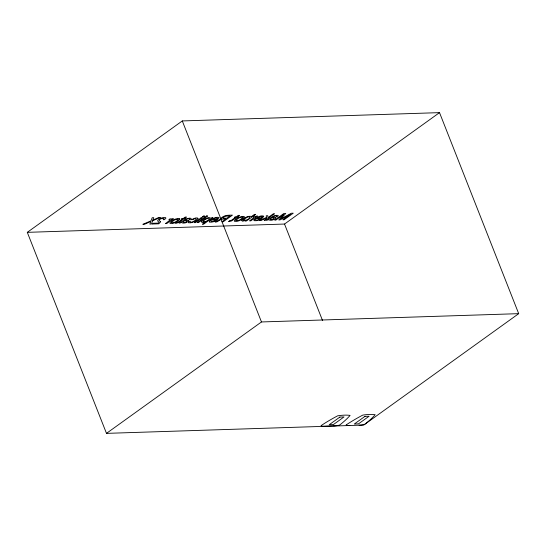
<?xml version="1.0" encoding="UTF-8"?>
<svg xmlns="http://www.w3.org/2000/svg" width="546" height="546" viewBox="0 0 546 546"><rect width="100%" height="100%" fill="white"/><g stroke="black" fill="none" stroke-linecap="round" stroke-linejoin="round"><path stroke-width="0.82" d="M27.3 232.343L182.289 120.939L439.516 112.633L518.7 313.657L363.711 425.061L106.484 433.367L27.3 232.343L284.527 224.044L439.516 112.633M106.484 433.367L261.473 321.956L518.7 313.657M284.527 224.044L322.563 320.598M182.289 120.939L261.473 321.956M349.795 425.491A11.295 3.399 -21.5 0 1 346.116 424.945A77.853 23.41 -21.5 0 1 362.776 415.097A41.319 12.421 -21.5 0 1 375.177 414.701A77.853 23.41 -21.5 0 1 364.714 424.344A11.295 3.399 -21.5 0 1 359.097 425.191M171.239 219.048L171.11 219.615L172.263 218.789L173.403 218.748L166.714 223.553L165.52 223.594L170.134 219.942L168.864 219.629L170.052 218.775L171.239 219.048M255.371 216.332L255.235 216.899L256.388 216.073L257.528 216.032L250.846 220.837L249.645 220.877L254.259 217.226L252.989 216.912L254.177 216.059L255.371 216.332M241.803 220.557L242.41 221.212L246.178 220.4L245.325 221.014L246.43 220.98L255.624 214.366L254.463 214.407L251.133 216.796L250.928 216.305C247.529 215.902 243.837 217.888 241.803 220.557M201.576 221.799C201.931 223.471 204.77 222.038 205.808 221.778L202.395 224.229L203.59 224.194L212.906 217.499L210.858 218.168C208.388 216.209 203.487 219.54 201.576 221.799M188.616 220.652C187.469 222.556 184.534 223.464 182.384 222.973L182.111 222.447L179.259 223.171L186.664 218.693L189.755 218.113L191.175 218.4L190.315 219.608L189.196 219.642C191.168 216.939 181.06 221.089 188.309 220.379L188.616 220.652M275.771 217.84C274.624 219.745 271.69 220.652 269.54 220.161L269.267 219.635L266.421 220.359L273.819 215.882L276.911 215.301L278.33 215.581L277.47 216.789L276.351 216.83C278.324 214.128 268.223 218.277 275.464 217.567L275.771 217.84M160.538 221.812L158.872 223.805L152.327 224.017L153.392 223.253L158.599 223.089L158.961 222.249L157.541 220.789C159.091 218.25 162.892 217.178 165.745 217.649L165.847 218.318L164.407 219.669L163.186 219.71C166.421 217.233 160.026 218.366 159.357 219.942L159.316 220.57L160.538 221.812M183.135 221.922C184.309 223.778 189.865 220.413 184.685 220.639L183.135 221.922M270.297 219.11C271.464 220.966 277.02 217.601 271.84 217.827L270.297 219.11M221.232 218.12L221.41 218.693L215.151 221.99L216.776 221.935L221.505 219.205L225.88 218.946L221.949 221.772L223.273 221.731L232.439 215.138C228.665 215.192 223.956 214.947 221.232 218.12M243.359 220.045C250.826 221.342 252.429 212.155 243.359 220.045M209.323 221.301L209.364 222.099C212.892 222.666 217.035 220.761 219.042 217.861L218.98 217.567C216.141 216.496 212.94 218.53 210.62 220.093L215.841 219.922C215.192 220.659 210.265 222.877 211.009 220.686L209.828 220.72L209.323 221.301M254.033 219.861L254.074 220.652C257.603 221.226 261.752 219.321 263.752 216.421L263.691 216.12C260.851 215.049 257.657 217.083 255.33 218.646L260.558 218.475C259.91 219.219 254.975 221.43 255.726 219.239L254.545 219.28L254.033 219.861M152.634 220.782L151.44 224.044L149.836 224.099L150.901 221.478L144.492 224.27L142.847 224.324L150.989 220.837L152.177 217.731L153.754 217.677L152.723 220.12L158.729 217.52L160.381 217.465L152.634 220.782M197.993 218.496C195.98 221.294 191.967 223.341 188.479 222.748A3.576 1.078 -21.5 0 1 188.466 222.017L189.271 221.205L190.431 221.164L189.865 221.983L191.114 222.208A2.15 0.648 -21.5 0 0 192.731 221.717C197.174 220.134 197.434 216.844 192.506 219.676L191.339 219.71L195.42 217.997L197.263 217.888L197.993 218.496M179.784 219.096C177.737 221.997 173.676 223.874 170.106 223.43L169.826 222.898C171.847 220.086 175.566 218.496 178.999 218.482A4.307 1.297 -21.5 0 1 179.784 219.096M244.205 217.015C242.151 219.922 238.097 221.792 234.521 221.348L234.248 220.816C236.268 218.011 239.987 216.414 243.42 216.4A4.307 1.297 -21.5 0 1 244.205 217.015M171.437 222.324C172.87 223.962 176.931 221.266 178.201 219.676A2.382 0.717 -21.5 0 0 177.853 219.178L174.72 219.881L171.437 222.324M235.858 220.243C237.292 221.881 241.352 219.185 242.615 217.595A2.382 0.717 -21.5 0 0 242.267 217.103L239.141 217.799L235.858 220.243M217.526 218.277L216.701 219.28L212.742 219.41L215.513 218.1L217.526 218.277M262.244 216.837L261.418 217.84L257.453 217.963L260.224 216.66L262.244 216.837M203.296 221.15C204.067 223.15 208.408 220.154 209.548 218.953C209.2 216.83 204.395 219.758 203.296 221.15M222.809 217.758L223.102 218.263L226.918 218.202L230.05 215.95L225.539 216.223L222.809 217.758M283.681 214.469L278.74 219.936L280.05 219.895L290.588 214.25L282.828 219.806L284.091 219.765L293.257 213.179L291.359 213.24L280.801 218.898L285.763 213.418L283.886 213.479L274.72 220.065L275.976 220.031L283.681 214.469M176.419 222.631L175.532 223.266L178.562 222.652L183.647 219.048L184.609 219.021L185.531 218.359L184.562 218.386L186.432 217.049L185.217 217.09L183.354 218.427L182.214 218.468L181.299 219.123L182.432 219.089L177.716 222.434L176.419 222.631M200.983 217.881L194.335 222.666L195.55 222.625L202.204 217.84L200.983 217.881M203.501 216.073L202.225 216.987L203.446 216.946L204.716 216.032L203.501 216.073M206.518 215.977L197.352 222.563L198.546 222.529L207.712 215.936L206.518 215.977M229.463 220.918L228.583 221.56L231.613 220.939L236.698 217.335L237.66 217.308L238.582 216.646L237.612 216.68L239.476 215.336L238.268 215.377L236.404 216.714L235.265 216.755L234.343 217.41L235.483 217.376L231.122 220.509L229.463 220.918M266.66 218.605L264.155 220.407L265.301 220.372L274.467 213.786L273.321 213.82L267.997 217.649L267.758 215.704L266.23 215.752L266.455 217.465L259.391 220.564L260.92 220.516L266.516 218.018L266.66 218.605M339.878 417.069L329.224 424.733L333.36 424.597L344.014 416.939L339.878 417.069M364.974 416.359L354.32 424.017L358.449 423.88L369.103 416.223L364.974 416.359M334.002 425.907L324.706 426.208A11.295 3.399 -21.5 0 1 321.021 425.662A77.853 23.41 -21.5 0 1 337.681 415.813A41.319 12.421 -21.5 0 1 350.082 415.41A77.853 23.41 -21.5 0 1 339.626 425.061A11.295 3.399 -21.5 0 1 334.002 425.907"/></g></svg>
